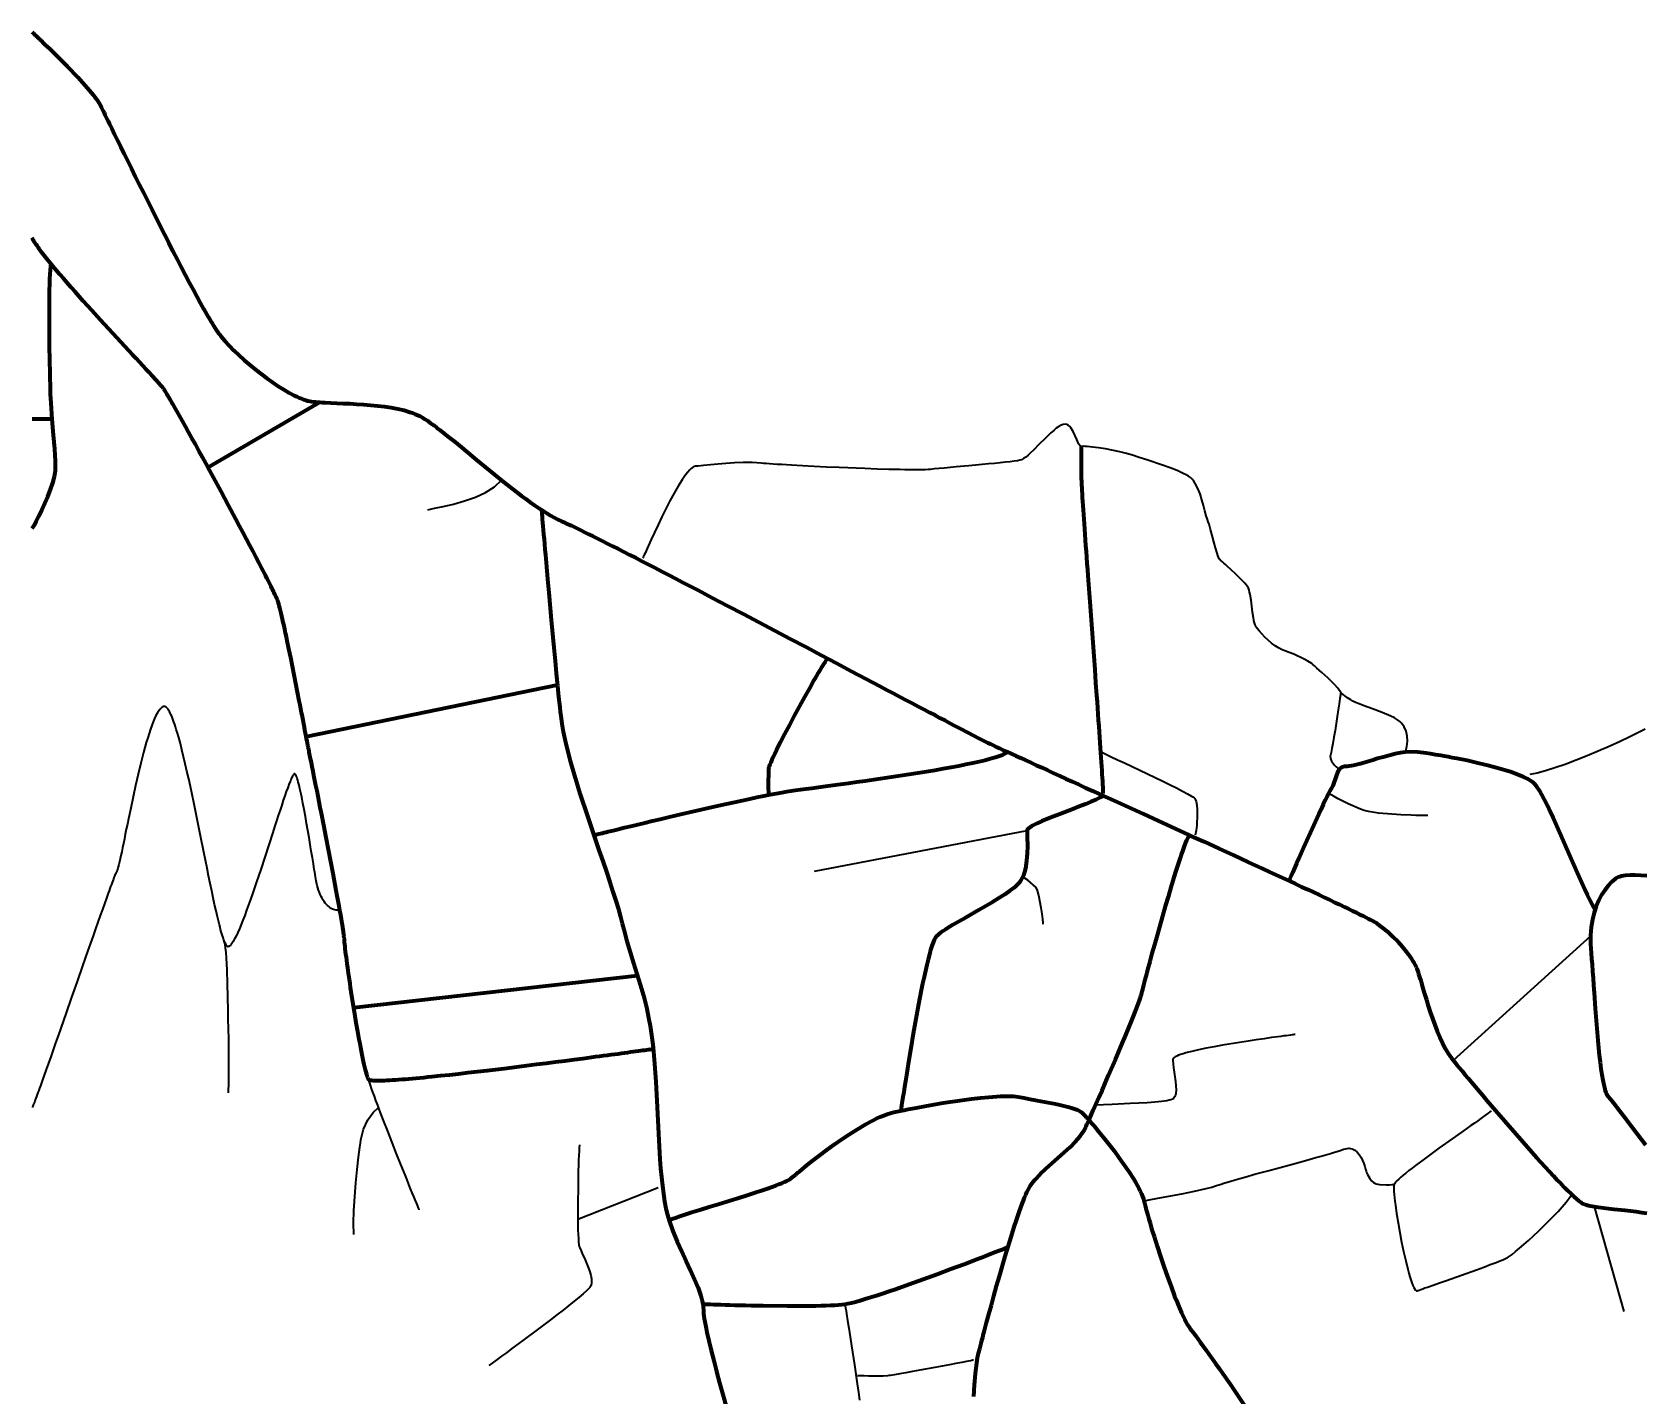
# Model space of a CAD drawing. Header units: inches. Extents: x -107 to 376, y -240 to 294.
# Drawn here: x -106.4 to -13.2, y 214.7 to 293.5 of the extents above; entities that cross this region are included whole.
import ezdxf

# ---------------------------------------------------------------- set-up
doc = ezdxf.new("R2010")
doc.units = ezdxf.units.IN
doc.header["$MEASUREMENT"] = 0
for name, color, linetype in [('Routes 2', 7, 'Continuous'), ('Routes 3', 7, 'Continuous'), ('Routes 4', 7, 'Continuous')]:
    doc.layers.add(name, color=color, linetype=linetype)

msp = doc.modelspace()

# ---------------------------------------------------------------- linework, layer by layer
at = {"layer": 'Routes 2', "color": 7, "lineweight": 106, "true_color": 0xffffff}
msp.add_lwpolyline([(-76.984, 265.898), (-76.982, 265.882), (-76.978, 265.835), (-76.972, 265.757), (-76.962, 265.65), (-76.951, 265.516), (-76.937, 265.355), (-76.921, 265.17), (-76.903, 264.961), (-76.883, 264.731), (-76.861, 264.479), (-76.838, 264.208), (-76.812, 263.92), (-76.786, 263.614), (-76.758, 263.293), (-76.697, 262.611), (-76.633, 261.883), (-76.565, 261.121), (-76.421, 259.537), (-76.273, 257.944), (-76.2, 257.172), (-76.128, 256.43), (-76.058, 255.729), (-75.992, 255.08), (-75.961, 254.779), (-75.93, 254.494), (-75.901, 254.228), (-75.873, 253.982), (-75.816, 253.534), (-75.733, 253.057), (-75.623, 252.538), (-75.489, 251.984), (-75.333, 251.398), (-75.158, 250.787), (-74.968, 250.155), (-74.765, 249.508), (-74.332, 248.187), (-73.885, 246.864), (-73.662, 246.216), (-73.445, 245.582), (-73.236, 244.968), (-73.038, 244.379), (-72.854, 243.821), (-72.687, 243.297), (-72.539, 242.815), (-72.415, 242.378), (-72.316, 241.991), (-72.228, 241.636), (-72.044, 240.96), (-71.853, 240.318), (-71.658, 239.697), (-71.274, 238.464), (-71.092, 237.825), (-70.923, 237.156), (-70.77, 236.441), (-70.7, 236.062), (-70.637, 235.667), (-70.579, 235.255), (-70.528, 234.821), (-70.483, 234.359), (-70.443, 233.871), (-70.407, 233.36), (-70.376, 232.83), (-70.319, 231.729), (-70.208, 229.463), (-70.139, 228.358), (-70.098, 227.826), (-70.051, 227.311), (-69.999, 226.819), (-69.938, 226.351), (-69.87, 225.914), (-69.793, 225.509), (-69.705, 225.14), (-69.606, 224.812), (-69.384, 224.2), (-69.138, 223.603), (-68.88, 223.023), (-68.621, 222.463), (-68.37, 221.925), (-68.139, 221.41), (-67.937, 220.92), (-67.776, 220.457), (-67.714, 220.237), (-67.666, 220.024), (-67.633, 219.819), (-67.617, 219.622), (-67.61, 219.416), (-67.596, 219.284), (-67.575, 219.132), (-67.546, 218.96), (-67.511, 218.77), (-67.469, 218.563), (-67.421, 218.339), (-67.308, 217.848), (-67.175, 217.303), (-67.025, 216.714), (-66.86, 216.089), (-66.685, 215.437), (-66.501, 214.764), (-66.121, 213.395)], dxfattribs=at)
at = {"layer": 'Routes 3', "color": 7, "lineweight": 70, "true_color": 0xffffff}
for points in [[(-106.421, 293.511), (-106.414, 293.504), (-106.392, 293.483), (-106.356, 293.45), (-106.307, 293.404), (-106.246, 293.347), (-106.174, 293.278), (-106.091, 293.199), (-105.998, 293.111), (-105.895, 293.013), (-105.785, 292.907), (-105.667, 292.793), (-105.542, 292.673), (-105.411, 292.545), (-105.275, 292.412), (-104.99, 292.131), (-104.693, 291.835), (-104.391, 291.528), (-103.793, 290.905), (-103.511, 290.598), (-103.248, 290.303), (-103.125, 290.16), (-103.01, 290.023), (-102.902, 289.89), (-102.803, 289.764), (-102.714, 289.643), (-102.634, 289.531), (-102.566, 289.426), (-102.509, 289.329), (-102.461, 289.237), (-102.433, 289.179), (-102.399, 289.111), (-102.361, 289.034), (-102.318, 288.946), (-102.271, 288.85), (-102.219, 288.744), (-102.163, 288.63), (-102.103, 288.507), (-102.039, 288.376), (-101.971, 288.237), (-101.899, 288.091), (-101.824, 287.937), (-101.745, 287.777), (-101.663, 287.609), (-101.489, 287.255), (-101.303, 286.877), (-101.107, 286.478), (-100.901, 286.06), (-100.686, 285.625), (-100.463, 285.176), (-100.234, 284.715), (-99.999, 284.243), (-99.517, 283.28), (-99.025, 282.303), (-98.531, 281.333), (-98.287, 280.855), (-98.045, 280.386), (-97.806, 279.927), (-97.573, 279.481), (-97.345, 279.05), (-97.124, 278.637), (-96.911, 278.242), (-96.707, 277.87), (-96.513, 277.522), (-96.42, 277.358), (-96.33, 277.201), (-96.243, 277.05), (-96.159, 276.908), (-96.079, 276.772), (-96.002, 276.645), (-95.928, 276.527), (-95.858, 276.417), (-95.792, 276.315), (-95.73, 276.223), (-95.671, 276.141), (-95.617, 276.068), (-95.513, 275.936), (-95.286, 275.668), (-95.034, 275.394), (-94.762, 275.116), (-94.471, 274.837), (-94.166, 274.559), (-93.85, 274.285), (-93.525, 274.017), (-93.194, 273.758), (-92.862, 273.509), (-92.53, 273.274), (-92.202, 273.055), (-91.882, 272.854), (-91.572, 272.673), (-91.275, 272.515), (-91.132, 272.446), (-90.994, 272.383), (-90.861, 272.328), (-90.733, 272.279), (-90.611, 272.238), (-90.495, 272.205), (-90.385, 272.181), (-90.282, 272.164), (-90.173, 272.151), (-90.054, 272.139), (-89.926, 272.128), (-89.789, 272.118), (-89.645, 272.109), (-89.493, 272.101), (-89.168, 272.086), (-88.819, 272.072), (-88.451, 272.056), (-88.067, 272.039), (-87.671, 272.018), (-87.268, 271.992), (-86.862, 271.959), (-86.457, 271.919), (-86.057, 271.87), (-85.667, 271.81), (-85.29, 271.739), (-84.93, 271.654), (-84.592, 271.555), (-84.433, 271.499), (-84.28, 271.439), (-84.136, 271.375), (-83.999, 271.307), (-83.865, 271.231), (-83.72, 271.14), (-83.563, 271.036), (-83.395, 270.919), (-83.217, 270.79), (-83.029, 270.649), (-82.832, 270.497), (-82.626, 270.336), (-82.412, 270.166), (-82.191, 269.988), (-81.963, 269.803), (-81.729, 269.611), (-81.245, 269.212), (-80.743, 268.797), (-80.229, 268.372), (-79.182, 267.524), (-78.66, 267.112), (-78.144, 266.718), (-77.89, 266.53), (-77.639, 266.348), (-77.393, 266.174), (-77.151, 266.009), (-76.915, 265.853), (-76.685, 265.707), (-76.461, 265.573), (-76.245, 265.45), (-76.036, 265.339), (-75.835, 265.243), (-75.643, 265.16), (-75.534, 265.112), (-75.405, 265.055), (-75.257, 264.987), (-75.092, 264.909), (-74.908, 264.821), (-74.708, 264.724), (-74.491, 264.617), (-74.258, 264.502), (-74.01, 264.378), (-73.747, 264.247), (-73.47, 264.107), (-73.179, 263.959), (-72.875, 263.805), (-72.558, 263.643), (-72.229, 263.475), (-71.889, 263.3), (-71.537, 263.119), (-71.176, 262.932), (-70.804, 262.74), (-70.423, 262.543), (-70.034, 262.341), (-69.636, 262.134), (-69.231, 261.923), (-68.818, 261.708), (-67.974, 261.267), (-67.109, 260.814), (-66.226, 260.351), (-65.331, 259.88), (-64.427, 259.405), (-62.612, 258.448), (-61.71, 257.972), (-60.818, 257.5), (-59.939, 257.036), (-59.078, 256.581), (-58.241, 256.137), (-57.832, 255.921), (-57.43, 255.708), (-57.036, 255.5), (-56.651, 255.296), (-56.275, 255.097), (-55.908, 254.903), (-55.552, 254.714), (-55.206, 254.532), (-54.871, 254.355), (-54.548, 254.184), (-54.237, 254.02), (-53.94, 253.863), (-53.656, 253.713), (-53.385, 253.57), (-53.13, 253.435), (-52.889, 253.309), (-52.664, 253.191), (-52.456, 253.081), (-52.264, 252.981), (-52.089, 252.889), (-51.932, 252.808), (-51.794, 252.736), (-51.675, 252.675), (-51.575, 252.624), (-51.495, 252.584), (-51.41, 252.542), (-51.304, 252.491), (-51.18, 252.432), (-51.037, 252.364), (-50.876, 252.288), (-50.697, 252.205), (-50.501, 252.114), (-50.289, 252.015), (-50.061, 251.91), (-49.818, 251.798), (-49.56, 251.679), (-49.288, 251.554), (-49.003, 251.423), (-48.704, 251.286), (-48.394, 251.143), (-48.071, 250.996), (-47.737, 250.843), (-47.392, 250.685), (-47.038, 250.523), (-46.673, 250.357), (-46.3, 250.186), (-45.919, 250.012), (-45.529, 249.834), (-45.133, 249.653), (-44.729, 249.469), (-43.905, 249.093), (-43.06, 248.708), (-42.201, 248.316), (-41.33, 247.918), (-39.576, 247.116), (-38.701, 246.716), (-37.833, 246.318), (-36.978, 245.926), (-36.139, 245.54), (-35.322, 245.164), (-34.922, 244.98), (-34.53, 244.798), (-34.145, 244.62), (-33.769, 244.446), (-33.401, 244.275), (-33.043, 244.109), (-32.694, 243.946), (-32.356, 243.788), (-32.029, 243.635), (-31.713, 243.487), (-31.41, 243.344), (-31.119, 243.207), (-30.842, 243.075), (-30.579, 242.95), (-30.33, 242.831), (-30.096, 242.718), (-29.877, 242.612), (-29.675, 242.513), (-29.49, 242.422), (-29.322, 242.337), (-29.172, 242.261), (-29.04, 242.193), (-28.927, 242.133), (-28.834, 242.082), (-28.761, 242.039), (-28.709, 242.006), (-28.381, 241.762), (-28.066, 241.499), (-27.766, 241.222), (-27.486, 240.936), (-27.227, 240.647), (-26.994, 240.36), (-26.887, 240.219), (-26.788, 240.081), (-26.697, 239.947), (-26.615, 239.816), (-26.54, 239.69), (-26.475, 239.569), (-26.446, 239.51), (-26.416, 239.442), (-26.384, 239.362), (-26.351, 239.272), (-26.316, 239.172), (-26.28, 239.062), (-26.243, 238.944), (-26.204, 238.817), (-26.163, 238.683), (-26.121, 238.541), (-26.031, 238.239), (-25.935, 237.916), (-25.833, 237.575), (-25.723, 237.221), (-25.606, 236.859), (-25.481, 236.493), (-25.349, 236.128), (-25.209, 235.769), (-25.061, 235.419), (-24.905, 235.083), (-24.74, 234.766), (-24.567, 234.472), (-24.477, 234.335), (-24.384, 234.206), (-24.29, 234.085), (-24.187, 233.961), (-24.066, 233.815), (-23.928, 233.649), (-23.773, 233.464), (-23.604, 233.262), (-23.42, 233.043), (-23.224, 232.809), (-23.015, 232.562), (-22.796, 232.303), (-22.568, 232.033), (-22.331, 231.754), (-22.086, 231.467), (-21.835, 231.174), (-21.318, 230.572), (-20.257, 229.353), (-19.729, 228.756), (-19.47, 228.466), (-19.215, 228.184), (-18.966, 227.91), (-18.724, 227.646), (-18.49, 227.394), (-18.264, 227.154), (-18.048, 226.929), (-17.844, 226.719), (-17.651, 226.526), (-17.472, 226.352), (-17.308, 226.198), (-17.158, 226.064), (-17.025, 225.954), (-16.966, 225.907), (-16.91, 225.867), (-16.86, 225.833), (-16.814, 225.805), (-16.736, 225.77), (-16.656, 225.742), (-16.568, 225.716), (-16.471, 225.691), (-16.366, 225.667), (-16.135, 225.623), (-15.879, 225.582), (-15.601, 225.544), (-15.305, 225.508), (-14.996, 225.473), (-14.354, 225.403), (-13.705, 225.326), (-13.388, 225.283), (-13.081, 225.236)], [(-70.517, 234.718), (-70.524, 234.718), (-70.543, 234.715), (-70.575, 234.71), (-70.62, 234.704), (-70.676, 234.696), (-70.745, 234.687), (-70.824, 234.676), (-70.915, 234.664), (-71.017, 234.65), (-71.129, 234.634), (-71.251, 234.618), (-71.383, 234.599), (-71.525, 234.58), (-71.676, 234.56), (-71.836, 234.538), (-72.004, 234.515), (-72.181, 234.491), (-72.366, 234.466), (-72.559, 234.44), (-72.759, 234.413), (-72.966, 234.386), (-73.18, 234.357), (-73.401, 234.328), (-73.627, 234.297), (-73.86, 234.267), (-74.098, 234.235), (-74.59, 234.17), (-75.1, 234.104), (-75.627, 234.035), (-76.167, 233.965), (-76.718, 233.895), (-77.279, 233.824), (-77.845, 233.753), (-78.987, 233.611), (-80.125, 233.474), (-80.687, 233.408), (-81.239, 233.345), (-81.781, 233.283), (-82.31, 233.225), (-82.823, 233.17), (-83.317, 233.119), (-83.557, 233.094), (-83.791, 233.071), (-84.019, 233.049), (-84.242, 233.029), (-84.458, 233.009), (-84.667, 232.991), (-84.869, 232.974), (-85.064, 232.958), (-85.251, 232.944), (-85.43, 232.931), (-85.601, 232.92), (-85.763, 232.91), (-85.917, 232.902), (-86.061, 232.895), (-86.196, 232.89), (-86.321, 232.887), (-86.436, 232.886), (-86.54, 232.886), (-86.634, 232.889), (-86.717, 232.893), (-86.788, 232.899), (-86.848, 232.908), (-86.896, 232.918), (-86.932, 232.931), (-86.955, 232.945), (-86.968, 232.963), (-86.995, 233.012), (-87.023, 233.08), (-87.053, 233.166), (-87.086, 233.269), (-87.119, 233.389), (-87.154, 233.523), (-87.191, 233.672), (-87.229, 233.834), (-87.267, 234.008), (-87.307, 234.195), (-87.348, 234.392), (-87.389, 234.598), (-87.431, 234.814), (-87.474, 235.038), (-87.517, 235.27), (-87.56, 235.507), (-87.603, 235.75), (-87.69, 236.248), (-87.776, 236.758), (-87.94, 237.781), (-88.017, 238.281), (-88.053, 238.525), (-88.089, 238.763), (-88.122, 238.996), (-88.155, 239.221), (-88.185, 239.439), (-88.214, 239.647), (-88.241, 239.846), (-88.265, 240.034), (-88.288, 240.211), (-88.308, 240.375), (-88.325, 240.526), (-88.341, 240.663), (-88.353, 240.785), (-88.363, 240.891), (-88.369, 240.98), (-88.375, 241.061), (-88.379, 241.11), (-88.385, 241.164), (-88.393, 241.225), (-88.401, 241.291), (-88.411, 241.363), (-88.422, 241.44), (-88.434, 241.522), (-88.447, 241.61), (-88.477, 241.8), (-88.511, 242.009), (-88.549, 242.236), (-88.591, 242.479), (-88.636, 242.737), (-88.685, 243.01), (-88.737, 243.295), (-88.791, 243.593), (-88.848, 243.901), (-88.907, 244.219), (-88.968, 244.545), (-89.031, 244.878), (-89.161, 245.562), (-89.296, 246.261), (-89.432, 246.966), (-89.569, 247.667), (-89.704, 248.356), (-89.77, 248.693), (-89.835, 249.023), (-89.899, 249.345), (-89.961, 249.658), (-90.021, 249.961), (-90.079, 250.253), (-90.135, 250.532), (-90.188, 250.798), (-90.238, 251.049), (-90.285, 251.284), (-90.329, 251.502), (-90.369, 251.702), (-90.405, 251.882), (-90.421, 251.964), (-90.437, 252.042), (-90.451, 252.113), (-90.464, 252.18), (-90.477, 252.24), (-90.487, 252.295), (-90.51, 252.406), (-90.534, 252.53), (-90.561, 252.669), (-90.591, 252.82), (-90.622, 252.983), (-90.656, 253.157), (-90.692, 253.342), (-90.729, 253.536), (-90.769, 253.739), (-90.809, 253.951), (-90.852, 254.17), (-90.896, 254.396), (-90.941, 254.628), (-90.987, 254.866), (-91.082, 255.353), (-91.18, 255.853), (-91.28, 256.359), (-91.381, 256.866), (-91.482, 257.367), (-91.583, 257.857), (-91.681, 258.329), (-91.729, 258.557), (-91.777, 258.779), (-91.823, 258.993), (-91.868, 259.199), (-91.912, 259.396), (-91.955, 259.584), (-91.996, 259.762), (-92.036, 259.928), (-92.074, 260.083), (-92.11, 260.225), (-92.145, 260.354), (-92.177, 260.469), (-92.207, 260.57), (-92.234, 260.655), (-92.261, 260.727), (-92.278, 260.769), (-92.3, 260.819), (-92.326, 260.877), (-92.356, 260.941), (-92.39, 261.014), (-92.428, 261.093), (-92.47, 261.178), (-92.515, 261.271), (-92.564, 261.369), (-92.616, 261.474), (-92.672, 261.585), (-92.731, 261.702), (-92.793, 261.824), (-92.859, 261.952), (-92.927, 262.085), (-92.998, 262.223), (-93.072, 262.366), (-93.148, 262.514), (-93.308, 262.822), (-93.478, 263.147), (-93.656, 263.487), (-93.842, 263.839), (-94.035, 264.204), (-94.234, 264.579), (-94.438, 264.963), (-94.646, 265.353), (-95.073, 266.15), (-95.507, 266.957), (-95.943, 267.763), (-96.159, 268.161), (-96.373, 268.554), (-96.584, 268.94), (-96.791, 269.318), (-96.994, 269.687), (-97.191, 270.044), (-97.382, 270.389), (-97.566, 270.719), (-97.741, 271.034), (-97.908, 271.331), (-97.988, 271.473), (-98.066, 271.609), (-98.141, 271.741), (-98.213, 271.867), (-98.282, 271.988), (-98.349, 272.103), (-98.412, 272.213), (-98.472, 272.316), (-98.53, 272.413), (-98.583, 272.504), (-98.634, 272.588), (-98.681, 272.665), (-98.724, 272.735), (-98.763, 272.798), (-98.799, 272.854), (-98.831, 272.902), (-98.859, 272.942), (-98.882, 272.974), (-98.925, 273.026), (-98.952, 273.058), (-98.984, 273.094), (-99.02, 273.135), (-99.061, 273.181), (-99.107, 273.231), (-99.156, 273.285), (-99.209, 273.343), (-99.267, 273.406), (-99.328, 273.472), (-99.393, 273.543), (-99.533, 273.694), (-99.687, 273.86), (-99.853, 274.039), (-100.031, 274.23), (-100.22, 274.433), (-100.419, 274.646), (-100.626, 274.868), (-100.841, 275.1), (-101.064, 275.339), (-101.292, 275.586), (-101.526, 275.838), (-101.764, 276.096), (-102.005, 276.357), (-102.494, 276.891), (-102.986, 277.431), (-103.473, 277.97), (-103.947, 278.502), (-104.177, 278.763), (-104.402, 279.019), (-104.62, 279.27), (-104.83, 279.514), (-105.031, 279.752), (-105.223, 279.981), (-105.405, 280.201), (-105.576, 280.412), (-105.734, 280.612), (-105.879, 280.8), (-106.01, 280.975), (-106.07, 281.058), (-106.126, 281.137), (-106.178, 281.213), (-106.226, 281.285), (-106.269, 281.354), (-106.309, 281.418), (-106.344, 281.478), (-106.374, 281.535), (-106.4, 281.587), (-106.421, 281.634)], [(-106.421, 264.818), (-106.32, 264.992), (-106.187, 265.237), (-106.032, 265.542), (-105.864, 265.891), (-105.524, 266.668), (-105.37, 267.069), (-105.239, 267.459), (-105.139, 267.824), (-105.081, 268.152), (-105.07, 268.432), (-105.079, 268.728), (-105.098, 269.057), (-105.125, 269.417), (-105.158, 269.806), (-105.194, 270.22), (-105.269, 271.115), (-105.333, 272.082), (-105.357, 272.586), (-105.366, 272.843), (-105.374, 273.129), (-105.382, 273.446), (-105.39, 273.79), (-105.405, 274.545), (-105.417, 275.361), (-105.425, 276.207), (-105.428, 277.051), (-105.426, 277.861), (-105.417, 278.604), (-105.409, 278.941), (-105.399, 279.249), (-105.387, 279.525), (-105.373, 279.764), (-105.356, 279.963), (-105.336, 280.117)], [(-89.773, 272.117), (-96.258, 268.342)], [(-106.421, 271.168), (-105.273, 271.168)], [(-44.509, 249.502), (-44.512, 249.607), (-44.518, 249.73), (-44.524, 249.872), (-44.533, 250.03), (-44.542, 250.206), (-44.553, 250.398), (-44.566, 250.605), (-44.58, 250.827), (-44.595, 251.064), (-44.611, 251.314), (-44.628, 251.578), (-44.647, 251.853), (-44.666, 252.141), (-44.686, 252.439), (-44.708, 252.749), (-44.73, 253.068), (-44.753, 253.396), (-44.777, 253.734), (-44.801, 254.079), (-44.826, 254.432), (-44.852, 254.791), (-44.878, 255.157), (-44.932, 255.904), (-44.988, 256.669), (-45.045, 257.445), (-45.16, 259.016), (-45.217, 259.799), (-45.274, 260.575), (-45.33, 261.338), (-45.384, 262.083), (-45.41, 262.447), (-45.436, 262.805), (-45.462, 263.156), (-45.487, 263.5), (-45.511, 263.835), (-45.534, 264.161), (-45.556, 264.478), (-45.578, 264.785), (-45.599, 265.082), (-45.619, 265.366), (-45.638, 265.639), (-45.655, 265.9), (-45.672, 266.147), (-45.687, 266.381), (-45.702, 266.6), (-45.715, 266.803), (-45.726, 266.992), (-45.737, 267.163), (-45.746, 267.318), (-45.753, 267.456), (-45.759, 267.575), (-45.763, 267.675), (-45.766, 267.756), (-45.766, 267.817), (-45.766, 267.951), (-45.766, 268.091), (-45.766, 268.382), (-45.766, 268.674), (-45.766, 268.815), (-45.766, 268.951), (-45.766, 269.078), (-45.766, 269.195), (-45.766, 269.3), (-45.766, 269.39), (-45.766, 269.464), (-45.766, 269.519), (-45.766, 269.554), (-45.766, 269.566)], [(-60.463, 257.313), (-60.523, 257.227), (-60.595, 257.116), (-60.678, 256.984), (-60.772, 256.831), (-60.875, 256.658), (-60.987, 256.469), (-61.106, 256.264), (-61.232, 256.044), (-61.501, 255.571), (-61.785, 255.061), (-62.371, 253.988), (-62.657, 253.451), (-62.93, 252.932), (-63.181, 252.444), (-63.403, 252.001), (-63.501, 251.8), (-63.589, 251.616), (-63.665, 251.449), (-63.73, 251.302), (-63.783, 251.176), (-63.821, 251.073), (-63.845, 250.995), (-63.853, 250.942), (-63.861, 250.606), (-63.875, 250.234), (-63.878, 249.856), (-63.853, 249.502)], [(-90.587, 252.8), (-76.063, 255.778)], [(-73.963, 247.094), (-73.956, 247.096), (-73.937, 247.101), (-73.906, 247.109), (-73.862, 247.119), (-73.807, 247.133), (-73.74, 247.149), (-73.662, 247.168), (-73.574, 247.19), (-73.476, 247.214), (-73.367, 247.24), (-73.249, 247.269), (-73.122, 247.3), (-72.842, 247.368), (-72.528, 247.444), (-72.185, 247.527), (-71.815, 247.616), (-71.421, 247.71), (-71.006, 247.81), (-70.572, 247.913), (-70.122, 248.02), (-69.66, 248.129), (-69.187, 248.239), (-67.253, 248.686), (-66.298, 248.9), (-65.834, 249.003), (-65.383, 249.101), (-64.947, 249.194), (-64.529, 249.282), (-64.131, 249.364), (-63.758, 249.438), (-63.411, 249.504), (-63.094, 249.562), (-62.809, 249.611), (-62.68, 249.631), (-62.559, 249.649), (-62.439, 249.666), (-62.309, 249.684), (-62.022, 249.724), (-61.702, 249.767), (-61.352, 249.815), (-60.973, 249.866), (-60.57, 249.921), (-60.143, 249.978), (-59.697, 250.039), (-59.234, 250.103), (-58.756, 250.17), (-58.266, 250.238), (-57.767, 250.31), (-55.734, 250.614), (-54.733, 250.774), (-54.246, 250.856), (-53.771, 250.938), (-53.311, 251.021), (-52.869, 251.104), (-52.448, 251.188), (-52.05, 251.271), (-51.677, 251.354), (-51.334, 251.436), (-51.021, 251.518), (-50.743, 251.599), (-50.617, 251.639), (-50.501, 251.679), (-50.394, 251.719), (-50.298, 251.758), (-50.213, 251.797), (-50.138, 251.835), (-50.074, 251.873), (-50.022, 251.911)], [(-16.085, 242.799), (-16.218, 243.032), (-16.362, 243.307), (-16.516, 243.618), (-16.679, 243.96), (-16.848, 244.33), (-17.024, 244.722), (-17.388, 245.554), (-18.134, 247.274), (-18.496, 248.086), (-18.67, 248.463), (-18.838, 248.814), (-18.999, 249.136), (-19.151, 249.422), (-19.293, 249.668), (-19.424, 249.869), (-19.543, 250.022), (-19.659, 250.132), (-19.808, 250.238), (-19.99, 250.344), (-20.201, 250.447), (-20.438, 250.549), (-20.975, 250.746), (-21.574, 250.932), (-22.21, 251.104), (-22.855, 251.262), (-23.483, 251.401), (-24.066, 251.52), (-24.333, 251.571), (-24.579, 251.617), (-24.8, 251.656), (-24.994, 251.689), (-25.308, 251.74), (-25.588, 251.788), (-25.846, 251.831), (-26.324, 251.894), (-26.802, 251.908), (-27.058, 251.891), (-27.337, 251.853), (-27.644, 251.793), (-27.987, 251.707), (-28.334, 251.609), (-28.65, 251.516), (-28.938, 251.428), (-29.2, 251.347), (-29.44, 251.274), (-29.661, 251.209), (-30.054, 251.112), (-30.404, 251.064), (-30.569, 251.058), (-30.707, 251.021), (-30.819, 250.948), (-30.908, 250.843), (-30.979, 250.714), (-31.037, 250.568), (-31.243, 249.94), (-31.312, 249.807), (-31.353, 249.745), (-31.41, 249.647), (-31.485, 249.507), (-31.574, 249.327), (-31.678, 249.112), (-31.793, 248.868), (-31.919, 248.598), (-32.052, 248.306), (-32.338, 247.676), (-32.929, 246.355), (-33.205, 245.734), (-33.333, 245.449), (-33.451, 245.187), (-33.557, 244.952), (-33.65, 244.749), (-33.728, 244.582), (-33.79, 244.456)], [(-44.509, 249.369), (-44.594, 249.316), (-44.694, 249.261), (-44.808, 249.203), (-44.935, 249.143), (-45.221, 249.017), (-45.545, 248.883), (-45.896, 248.744), (-46.266, 248.601), (-47.022, 248.312), (-47.391, 248.169), (-47.74, 248.029), (-48.062, 247.894), (-48.345, 247.766), (-48.47, 247.705), (-48.582, 247.646), (-48.68, 247.59), (-48.763, 247.537), (-48.829, 247.486), (-48.878, 247.439), (-48.908, 247.395), (-48.918, 247.355), (-48.917, 247.263), (-48.912, 247.144), (-48.907, 247.002), (-48.901, 246.838), (-48.897, 246.657), (-48.895, 246.462), (-48.905, 246.04), (-48.94, 245.6), (-49.012, 245.165), (-49.065, 244.958), (-49.131, 244.762), (-49.211, 244.58), (-49.306, 244.416), (-49.367, 244.337), (-49.445, 244.252), (-49.538, 244.163), (-49.647, 244.071), (-49.769, 243.974), (-49.903, 243.874), (-50.206, 243.666), (-50.545, 243.449), (-50.912, 243.225), (-51.694, 242.77), (-52.48, 242.322), (-52.852, 242.108), (-53.199, 241.904), (-53.511, 241.714), (-53.652, 241.625), (-53.78, 241.539), (-53.895, 241.459), (-53.996, 241.384), (-54.082, 241.314), (-54.151, 241.249), (-54.214, 241.167), (-54.279, 241.043), (-54.347, 240.881), (-54.417, 240.684), (-54.489, 240.454), (-54.563, 240.193), (-54.639, 239.904), (-54.716, 239.59), (-54.793, 239.254), (-54.872, 238.897), (-54.951, 238.522), (-55.03, 238.133), (-55.188, 237.319), (-55.343, 236.476), (-55.493, 235.624), (-55.636, 234.785), (-55.77, 233.978), (-55.832, 233.594), (-55.892, 233.225), (-55.947, 232.875), (-56, 232.546), (-56.048, 232.24), (-56.092, 231.961), (-56.131, 231.711), (-56.165, 231.491), (-56.195, 231.306), (-56.219, 231.158)], [(-51.985, 214.63), (-51.952, 215.316), (-51.9, 215.973), (-51.865, 216.286), (-51.823, 216.586), (-51.775, 216.872), (-51.719, 217.142), (-51.654, 217.397), (-51.616, 217.54), (-51.575, 217.698), (-51.53, 217.87), (-51.481, 218.055), (-51.428, 218.253), (-51.372, 218.463), (-51.252, 218.915), (-51.12, 219.404), (-50.979, 219.923), (-50.83, 220.467), (-50.674, 221.028), (-50.513, 221.6), (-50.18, 222.749), (-50.012, 223.314), (-49.844, 223.862), (-49.677, 224.389), (-49.514, 224.887), (-49.356, 225.349), (-49.279, 225.564), (-49.204, 225.769), (-49.13, 225.961), (-49.059, 226.14), (-48.99, 226.305), (-48.923, 226.456), (-48.859, 226.591), (-48.797, 226.71), (-48.739, 226.811), (-48.683, 226.895), (-48.569, 227.044), (-48.441, 227.194), (-48.152, 227.496), (-47.828, 227.802), (-47.482, 228.11), (-46.773, 228.736), (-46.433, 229.054), (-46.12, 229.375), (-45.977, 229.537), (-45.846, 229.699), (-45.727, 229.862), (-45.623, 230.026), (-45.534, 230.191), (-45.496, 230.274), (-45.453, 230.368), (-45.405, 230.475), (-45.352, 230.595), (-45.293, 230.726), (-45.23, 230.869), (-45.089, 231.184), (-44.933, 231.537), (-44.763, 231.92), (-44.583, 232.33), (-44.394, 232.761), (-44.2, 233.207), (-43.803, 234.126), (-43.413, 235.046), (-43.226, 235.492), (-43.048, 235.923), (-42.882, 236.333), (-42.729, 236.716), (-42.593, 237.068), (-42.476, 237.384), (-42.425, 237.527), (-42.38, 237.658), (-42.341, 237.777), (-42.308, 237.885), (-42.26, 238.066), (-42.233, 238.17), (-42.202, 238.292), (-42.166, 238.429), (-42.126, 238.583), (-42.082, 238.751), (-42.034, 238.932), (-41.982, 239.127), (-41.926, 239.333), (-41.806, 239.779), (-41.675, 240.261), (-41.534, 240.774), (-41.385, 241.309), (-41.231, 241.86), (-40.91, 242.981), (-40.747, 243.536), (-40.585, 244.079), (-40.426, 244.601), (-40.271, 245.096), (-40.122, 245.557), (-40.05, 245.772), (-39.981, 245.976), (-39.914, 246.168), (-39.849, 246.346), (-39.787, 246.511), (-39.729, 246.661), (-39.673, 246.795), (-39.621, 246.913), (-39.573, 247.013), (-39.528, 247.094)], [(-13.09, 244.74), (-13.436, 244.764), (-13.758, 244.775), (-14.054, 244.771), (-14.319, 244.751), (-14.548, 244.713), (-14.648, 244.687), (-14.738, 244.656), (-14.816, 244.62), (-14.883, 244.579), (-15.108, 244.386), (-15.322, 244.165), (-15.522, 243.916), (-15.707, 243.636), (-15.874, 243.327), (-16.02, 242.988), (-16.142, 242.617), (-16.237, 242.214), (-16.274, 242), (-16.304, 241.778), (-16.325, 241.547), (-16.339, 241.309), (-16.343, 241.062), (-16.339, 240.806), (-16.325, 240.541), (-16.303, 240.263), (-16.28, 239.951), (-16.255, 239.606), (-16.229, 239.232), (-16.201, 238.832), (-16.172, 238.411), (-16.142, 237.974), (-16.077, 237.066), (-16.005, 236.14), (-15.926, 235.23), (-15.884, 234.792), (-15.839, 234.37), (-15.792, 233.968), (-15.743, 233.591), (-15.691, 233.243), (-15.637, 232.927), (-15.58, 232.649), (-15.521, 232.412), (-15.491, 232.311), (-15.459, 232.221), (-15.427, 232.143), (-15.395, 232.079), (-15.326, 231.987), (-15.283, 231.937), (-15.232, 231.876), (-15.174, 231.805), (-15.109, 231.724), (-14.958, 231.534), (-14.784, 231.311), (-14.589, 231.06), (-14.376, 230.784), (-14.15, 230.488), (-13.912, 230.176), (-13.667, 229.853), (-13.166, 229.191)], [(-87.836, 237.127), (-71.433, 238.981)], [(-69.615, 224.837), (-69.438, 224.902), (-69.246, 224.97), (-69.04, 225.041), (-68.821, 225.114), (-68.59, 225.19), (-68.348, 225.268), (-67.838, 225.429), (-67.301, 225.596), (-66.748, 225.767), (-65.631, 226.112), (-65.089, 226.283), (-64.57, 226.451), (-64.323, 226.533), (-64.085, 226.613), (-63.859, 226.691), (-63.645, 226.768), (-63.445, 226.842), (-63.259, 226.913), (-63.09, 226.982), (-62.938, 227.048), (-62.805, 227.111), (-62.691, 227.17), (-62.599, 227.225), (-62.53, 227.277), (-62.464, 227.333), (-62.383, 227.402), (-62.288, 227.483), (-62.178, 227.574), (-62.056, 227.675), (-61.922, 227.786), (-61.776, 227.905), (-61.619, 228.031), (-61.452, 228.164), (-61.277, 228.302), (-60.901, 228.593), (-60.497, 228.897), (-60.071, 229.206), (-59.631, 229.515), (-59.18, 229.815), (-58.727, 230.101), (-58.276, 230.365), (-57.834, 230.601), (-57.618, 230.706), (-57.406, 230.802), (-57.2, 230.886), (-57, 230.96), (-56.807, 231.021), (-56.621, 231.069), (-56.432, 231.112), (-56.232, 231.155), (-56.019, 231.199), (-55.797, 231.245), (-55.324, 231.337), (-54.821, 231.43), (-54.297, 231.523), (-53.758, 231.612), (-52.668, 231.775), (-52.133, 231.845), (-51.615, 231.905), (-51.122, 231.953), (-50.888, 231.972), (-50.662, 231.987), (-50.447, 231.999), (-50.243, 232.006), (-50.051, 232.009), (-49.872, 232.008), (-49.707, 232.001), (-49.557, 231.99), (-49.423, 231.973), (-49.306, 231.951), (-49.082, 231.902), (-48.842, 231.853), (-48.332, 231.754), (-47.277, 231.551), (-47.025, 231.498), (-46.785, 231.443), (-46.559, 231.386), (-46.351, 231.328), (-46.165, 231.267), (-46.003, 231.204), (-45.869, 231.138), (-45.766, 231.069), (-45.716, 231.025), (-45.653, 230.964), (-45.577, 230.886), (-45.49, 230.793), (-45.392, 230.685), (-45.285, 230.565), (-45.169, 230.431), (-45.046, 230.286), (-44.915, 230.131), (-44.779, 229.966), (-44.492, 229.612), (-44.193, 229.233), (-43.888, 228.835), (-43.586, 228.427), (-43.294, 228.017), (-43.019, 227.612), (-42.768, 227.222), (-42.654, 227.034), (-42.549, 226.853), (-42.454, 226.679), (-42.369, 226.513), (-42.296, 226.357), (-42.236, 226.211), (-42.189, 226.076), (-42.157, 225.954), (-42.128, 225.827), (-42.092, 225.678), (-42.048, 225.509), (-41.997, 225.321), (-41.94, 225.116), (-41.877, 224.895), (-41.808, 224.66), (-41.734, 224.412), (-41.656, 224.153), (-41.572, 223.884), (-41.395, 223.323), (-41.205, 222.742), (-41.005, 222.151), (-40.8, 221.563), (-40.592, 220.991), (-40.385, 220.445), (-40.283, 220.187), (-40.183, 219.939), (-40.084, 219.704), (-39.987, 219.484), (-39.894, 219.279), (-39.803, 219.092), (-39.716, 218.924), (-39.633, 218.775), (-39.554, 218.649), (-39.48, 218.546), (-39.399, 218.441), (-39.3, 218.311), (-39.184, 218.157), (-39.053, 217.98), (-38.908, 217.782), (-38.75, 217.566), (-38.581, 217.332), (-38.401, 217.082), (-38.212, 216.818), (-38.016, 216.542), (-37.814, 216.255), (-37.606, 215.959), (-37.181, 215.346), (-36.751, 214.718), (-36.327, 214.088)], [(-67.661, 219.983), (-67.642, 219.982), (-67.587, 219.98), (-67.498, 219.977), (-67.376, 219.973), (-67.225, 219.968), (-67.046, 219.962), (-66.841, 219.956), (-66.612, 219.949), (-66.362, 219.942), (-66.092, 219.935), (-65.805, 219.927), (-65.502, 219.92), (-65.187, 219.913), (-64.859, 219.906), (-64.18, 219.893), (-62.78, 219.878), (-62.092, 219.877), (-61.434, 219.882), (-61.122, 219.887), (-60.824, 219.894), (-60.541, 219.903), (-60.277, 219.914), (-60.033, 219.928), (-59.811, 219.943), (-59.614, 219.962), (-59.443, 219.983), (-59.269, 220.013), (-59.061, 220.059), (-58.823, 220.119), (-58.557, 220.193), (-58.266, 220.279), (-57.951, 220.376), (-57.617, 220.483), (-57.264, 220.598), (-56.896, 220.722), (-56.515, 220.853), (-55.726, 221.13), (-54.104, 221.72), (-53.313, 222.015), (-52.931, 222.159), (-52.561, 222.299), (-52.207, 222.433), (-51.87, 222.562), (-51.553, 222.684), (-51.258, 222.797), (-50.989, 222.901), (-50.748, 222.995), (-50.537, 223.077), (-50.358, 223.147), (-50.215, 223.203), (-50.157, 223.225), (-50.109, 223.244), (-50.072, 223.259), (-50.044, 223.27), (-50.028, 223.276), (-50.022, 223.278)]]:
    msp.add_lwpolyline(points, dxfattribs=at)
at = {"layer": 'Routes 4', "color": 7, "lineweight": 35, "true_color": 0xffffff}
for points in [[(-30.78, 255.345), (-30.957, 255.588), (-31.143, 255.806), (-31.334, 256.002), (-31.524, 256.18), (-31.708, 256.341), (-31.881, 256.489), (-32.038, 256.626), (-32.173, 256.755), (-32.293, 256.881), (-32.372, 256.947), (-32.464, 257.014), (-32.685, 257.151), (-32.942, 257.288), (-33.497, 257.547), (-33.765, 257.66), (-34.008, 257.757), (-34.208, 257.832), (-34.387, 257.915), (-34.581, 258.039), (-34.781, 258.192), (-35.173, 258.548), (-35.348, 258.729), (-35.5, 258.898), (-35.621, 259.043), (-35.705, 259.168), (-35.739, 259.257), (-35.77, 259.369), (-35.8, 259.5), (-35.827, 259.648), (-35.877, 259.978), (-35.923, 260.331), (-35.971, 260.681), (-36.022, 261), (-36.05, 261.14), (-36.08, 261.261), (-36.113, 261.362), (-36.15, 261.437), (-36.193, 261.496), (-36.255, 261.569), (-36.332, 261.655), (-36.423, 261.75), (-36.635, 261.965), (-36.872, 262.197), (-37.115, 262.428), (-37.345, 262.641), (-37.449, 262.736), (-37.543, 262.82), (-37.623, 262.892), (-37.688, 262.948), (-37.736, 262.987), (-37.769, 263.018), (-37.804, 263.076), (-37.842, 263.161), (-37.882, 263.269), (-37.925, 263.396), (-38.016, 263.7), (-38.112, 264.045), (-38.209, 264.407), (-38.305, 264.759), (-38.397, 265.077), (-38.44, 265.215), (-38.481, 265.335), (-38.558, 265.559), (-38.634, 265.835), (-38.715, 266.148), (-38.806, 266.482), (-38.912, 266.818), (-39.038, 267.139), (-39.19, 267.429), (-39.277, 267.556), (-39.372, 267.668), (-39.476, 267.764), (-39.592, 267.844), (-39.727, 267.923), (-39.883, 268.004), (-40.055, 268.085), (-40.243, 268.167), (-40.653, 268.33), (-41.095, 268.491), (-42.001, 268.794), (-42.428, 268.93), (-42.813, 269.052), (-43.17, 269.159), (-43.561, 269.257), (-44.385, 269.421), (-44.779, 269.483), (-45.135, 269.53), (-45.293, 269.548), (-45.434, 269.561), (-45.556, 269.569), (-45.656, 269.572), (-45.733, 269.57), (-45.785, 269.566), (-45.831, 269.583), (-45.874, 269.626), (-45.917, 269.69), (-45.959, 269.772), (-46.046, 269.975), (-46.249, 270.438), (-46.377, 270.642), (-46.45, 270.724), (-46.531, 270.788), (-46.62, 270.831), (-46.717, 270.849), (-46.824, 270.838), (-46.945, 270.794), (-47.079, 270.719), (-47.224, 270.618), (-47.378, 270.494), (-47.539, 270.352), (-47.876, 270.031), (-48.218, 269.688), (-48.55, 269.356), (-48.708, 269.205), (-48.857, 269.07), (-48.995, 268.954), (-49.122, 268.862), (-49.234, 268.799), (-49.333, 268.766), (-49.468, 268.741), (-49.655, 268.713), (-49.887, 268.684), (-50.159, 268.653), (-50.464, 268.62), (-50.795, 268.586), (-51.149, 268.552), (-51.517, 268.517), (-52.273, 268.448), (-53.017, 268.381), (-53.37, 268.349), (-53.7, 268.318), (-54.003, 268.289), (-54.273, 268.263), (-54.506, 268.239), (-54.641, 268.23), (-54.804, 268.222), (-54.992, 268.218), (-55.206, 268.215), (-55.441, 268.214), (-55.698, 268.215), (-55.974, 268.219), (-56.267, 268.223), (-56.898, 268.238), (-57.578, 268.257), (-58.292, 268.282), (-59.77, 268.342), (-60.505, 268.375), (-61.219, 268.41), (-61.899, 268.446), (-62.529, 268.481), (-62.822, 268.498), (-63.097, 268.514), (-63.353, 268.53), (-63.589, 268.546), (-63.801, 268.561), (-63.989, 268.574), (-64.152, 268.587), (-64.287, 268.599), (-64.802, 268.628), (-65.319, 268.631), (-65.828, 268.614), (-66.321, 268.582), (-66.788, 268.541), (-67.221, 268.498), (-67.611, 268.459), (-67.949, 268.429), (-68.095, 268.419), (-68.17, 268.398), (-68.251, 268.353), (-68.339, 268.283), (-68.432, 268.192), (-68.53, 268.08), (-68.633, 267.95), (-68.741, 267.802), (-68.851, 267.639), (-69.081, 267.272), (-69.318, 266.861), (-69.558, 266.419), (-70.028, 265.494), (-70.249, 265.036), (-70.456, 264.598), (-70.643, 264.192), (-70.806, 263.832), (-70.877, 263.672), (-70.94, 263.529), (-70.996, 263.404), (-71.042, 263.298), (-71.079, 263.212), (-71.106, 263.149), (-71.123, 263.11), (-71.129, 263.097)], [(-83.55, 265.898), (-83.166, 265.987), (-82.66, 266.097), (-82.071, 266.236), (-81.44, 266.411), (-80.807, 266.629), (-80.213, 266.898), (-79.697, 267.225), (-79.299, 267.618)], [(-88.643, 242.773), (-88.713, 242.761), (-88.784, 242.756), (-88.855, 242.76), (-88.927, 242.773), (-88.999, 242.794), (-89.071, 242.823), (-89.143, 242.86), (-89.213, 242.905), (-89.283, 242.958), (-89.352, 243.019), (-89.419, 243.088), (-89.485, 243.164), (-89.548, 243.249), (-89.609, 243.34), (-89.667, 243.44), (-89.723, 243.547), (-89.775, 243.661), (-89.824, 243.782), (-89.869, 243.911), (-89.91, 244.047), (-89.947, 244.19), (-89.964, 244.265), (-89.982, 244.35), (-90.001, 244.448), (-90.022, 244.558), (-90.044, 244.68), (-90.067, 244.811), (-90.091, 244.953), (-90.117, 245.104), (-90.144, 245.263), (-90.172, 245.429), (-90.23, 245.783), (-90.291, 246.159), (-90.356, 246.552), (-90.423, 246.956), (-90.561, 247.775), (-90.632, 248.178), (-90.702, 248.57), (-90.773, 248.945), (-90.843, 249.297), (-90.877, 249.463), (-90.911, 249.621), (-90.945, 249.77), (-90.978, 249.91), (-91.011, 250.041), (-91.043, 250.161), (-91.074, 250.269), (-91.105, 250.366), (-91.134, 250.449), (-91.163, 250.52), (-91.191, 250.576), (-91.218, 250.617), (-91.243, 250.643), (-91.256, 250.65), (-91.27, 250.649), (-91.286, 250.639), (-91.304, 250.621), (-91.324, 250.595), (-91.346, 250.561), (-91.369, 250.52), (-91.395, 250.47), (-91.422, 250.414), (-91.45, 250.35), (-91.48, 250.28), (-91.512, 250.203), (-91.581, 250.03), (-91.655, 249.832), (-91.734, 249.612), (-91.819, 249.371), (-91.908, 249.111), (-92.001, 248.834), (-92.099, 248.541), (-92.2, 248.233), (-92.305, 247.913), (-92.412, 247.583), (-92.522, 247.243), (-92.749, 246.542), (-93.217, 245.104), (-93.454, 244.394), (-93.571, 244.047), (-93.687, 243.707), (-93.803, 243.376), (-93.916, 243.057), (-94.028, 242.749), (-94.137, 242.456), (-94.243, 242.179), (-94.346, 241.92), (-94.446, 241.679), (-94.542, 241.459), (-94.634, 241.262), (-94.722, 241.089), (-94.764, 241.012), (-94.804, 240.942), (-94.844, 240.879), (-94.882, 240.823), (-94.919, 240.774), (-94.954, 240.732), (-94.987, 240.699), (-95.02, 240.673), (-95.05, 240.655), (-95.079, 240.646), (-95.107, 240.645), (-95.132, 240.653), (-95.158, 240.671), (-95.184, 240.699), (-95.211, 240.738), (-95.239, 240.786), (-95.268, 240.845), (-95.298, 240.913), (-95.329, 240.99), (-95.36, 241.076), (-95.392, 241.171), (-95.426, 241.274), (-95.46, 241.386), (-95.494, 241.506), (-95.53, 241.633), (-95.566, 241.768), (-95.603, 241.91), (-95.64, 242.059), (-95.678, 242.215), (-95.717, 242.377), (-95.797, 242.72), (-95.878, 243.086), (-95.962, 243.472), (-96.048, 243.877), (-96.136, 244.298), (-96.226, 244.734), (-96.317, 245.183), (-96.409, 245.642), (-96.503, 246.109), (-96.694, 247.061), (-96.888, 248.021), (-97.083, 248.974), (-97.182, 249.443), (-97.28, 249.904), (-97.378, 250.355), (-97.476, 250.793), (-97.573, 251.218), (-97.67, 251.626), (-97.766, 252.016), (-97.861, 252.386), (-97.955, 252.733), (-98.048, 253.056), (-98.094, 253.208), (-98.139, 253.352), (-98.184, 253.49), (-98.229, 253.621), (-98.273, 253.743), (-98.317, 253.858), (-98.361, 253.965), (-98.404, 254.063), (-98.446, 254.153), (-98.488, 254.233), (-98.529, 254.305), (-98.57, 254.367), (-98.61, 254.42), (-98.65, 254.462), (-98.689, 254.494), (-98.728, 254.516), (-98.765, 254.528), (-98.803, 254.529), (-98.84, 254.522), (-98.878, 254.508), (-98.916, 254.487), (-98.954, 254.459), (-98.993, 254.424), (-99.032, 254.383), (-99.11, 254.282), (-99.188, 254.156), (-99.268, 254.007), (-99.347, 253.837), (-99.427, 253.646), (-99.508, 253.437), (-99.588, 253.211), (-99.668, 252.968), (-99.749, 252.711), (-99.828, 252.44), (-99.908, 252.158), (-99.987, 251.865), (-100.066, 251.563), (-100.144, 251.254), (-100.297, 250.616), (-100.446, 249.965), (-100.59, 249.31), (-100.728, 248.662), (-100.86, 248.033), (-100.923, 247.729), (-100.983, 247.433), (-101.042, 247.148), (-101.098, 246.874), (-101.152, 246.613), (-101.203, 246.367), (-101.252, 246.136), (-101.298, 245.922), (-101.341, 245.726), (-101.382, 245.551), (-101.419, 245.396), (-101.453, 245.264), (-101.483, 245.156), (-101.497, 245.111), (-101.51, 245.073), (-101.523, 245.041), (-101.534, 245.016), (-101.558, 244.973), (-101.574, 244.939), (-101.593, 244.896), (-101.615, 244.844), (-101.64, 244.783), (-101.668, 244.713), (-101.698, 244.635), (-101.731, 244.549), (-101.767, 244.455), (-101.805, 244.353), (-101.846, 244.244), (-101.889, 244.128), (-101.934, 244.005), (-101.982, 243.875), (-102.031, 243.738), (-102.137, 243.447), (-102.25, 243.131), (-102.37, 242.795), (-102.496, 242.438), (-102.629, 242.063), (-102.767, 241.672), (-102.909, 241.267), (-103.056, 240.849), (-103.206, 240.42), (-103.36, 239.982), (-103.515, 239.537), (-103.831, 238.631), (-104.149, 237.719), (-104.465, 236.814), (-104.621, 236.368), (-104.774, 235.929), (-104.924, 235.5), (-105.071, 235.081), (-105.213, 234.675), (-105.351, 234.283), (-105.484, 233.907), (-105.61, 233.549), (-105.73, 233.211), (-105.843, 232.894), (-105.949, 232.601), (-105.998, 232.463), (-106.046, 232.332), (-106.091, 232.208), (-106.134, 232.091), (-106.174, 231.981), (-106.213, 231.879), (-106.248, 231.784), (-106.281, 231.696), (-106.312, 231.617), (-106.339, 231.547), (-106.364, 231.484), (-106.386, 231.431), (-106.405, 231.387), (-106.421, 231.351)], [(-27.046, 251.911), (-26.962, 252.225), (-26.927, 252.531), (-26.942, 252.823), (-27.004, 253.096), (-27.113, 253.346), (-27.267, 253.567), (-27.361, 253.667), (-27.494, 253.766), (-27.673, 253.868), (-27.889, 253.972), (-28.398, 254.183), (-28.952, 254.391), (-29.484, 254.586), (-29.719, 254.677), (-29.923, 254.761), (-30.087, 254.839), (-30.206, 254.909), (-30.394, 255.034), (-30.54, 255.139), (-30.648, 255.224), (-30.721, 255.287), (-30.763, 255.327), (-30.779, 255.344), (-30.783, 255.324), (-30.79, 255.275), (-30.801, 255.2), (-30.833, 254.984), (-30.876, 254.692), (-30.928, 254.344), (-30.986, 253.958), (-31.113, 253.144), (-31.176, 252.752), (-31.236, 252.396), (-31.289, 252.094), (-31.335, 251.863), (-31.37, 251.723), (-31.39, 251.653), (-31.381, 251.515), (-31.323, 251.378), (-31.135, 251.136), (-31.043, 251.044), (-30.978, 250.979)], [(-13.178, 253.226), (-13.606, 253), (-14.108, 252.75), (-14.667, 252.486), (-15.27, 252.213), (-16.544, 251.671), (-17.81, 251.182), (-18.404, 250.975), (-18.95, 250.802), (-19.435, 250.672), (-19.844, 250.59)], [(-44.632, 251.911), (-44.368, 251.782), (-44.048, 251.629), (-43.682, 251.455), (-43.28, 251.265), (-42.406, 250.853), (-41.504, 250.424), (-41.067, 250.213), (-40.653, 250.01), (-40.271, 249.819), (-39.932, 249.643), (-39.644, 249.487), (-39.418, 249.355), (-39.332, 249.299), (-39.265, 249.251), (-39.218, 249.211), (-39.192, 249.179), (-39.143, 249.033), (-39.108, 248.824), (-39.088, 248.569), (-39.082, 248.281), (-39.111, 247.665), (-39.145, 247.367), (-39.192, 247.094)], [(-25.753, 248.238), (-25.785, 248.237), (-25.879, 248.236), (-26.025, 248.235), (-26.219, 248.235), (-26.451, 248.237), (-26.717, 248.241), (-27.318, 248.26), (-28.605, 248.362), (-29.18, 248.457), (-29.425, 248.519), (-29.633, 248.591), (-30.345, 248.907), (-30.659, 249.06), (-30.935, 249.201), (-31.164, 249.322), (-31.337, 249.418), (-31.448, 249.48), (-31.486, 249.502)], [(-61.207, 245.005), (-48.918, 247.355)], [(-47.978, 241.947), (-47.986, 242.026), (-48.009, 242.237), (-48.046, 242.539), (-48.095, 242.895), (-48.226, 243.609), (-48.304, 243.889), (-48.389, 244.064), (-48.866, 244.484), (-49.077, 244.628), (-49.142, 244.668), (-49.166, 244.683)], [(-95.074, 232.186), (-95.073, 232.215), (-95.071, 232.299), (-95.069, 232.432), (-95.065, 232.607), (-95.058, 233.061), (-95.052, 233.612), (-95.049, 234.816), (-95.057, 235.371), (-95.074, 235.832), (-95.083, 236.055), (-95.091, 236.325), (-95.104, 236.974), (-95.115, 237.722), (-95.131, 238.512), (-95.154, 239.288), (-95.19, 239.993), (-95.215, 240.301), (-95.244, 240.571), (-95.278, 240.794), (-95.319, 240.965)], [(-16.339, 241.249), (-24.276, 234.068)], [(-33.426, 235.564), (-33.437, 235.563), (-33.471, 235.559), (-33.526, 235.552), (-33.601, 235.542), (-33.695, 235.53), (-33.807, 235.516), (-33.935, 235.499), (-34.079, 235.481), (-34.238, 235.46), (-34.411, 235.437), (-34.791, 235.385), (-35.213, 235.326), (-35.667, 235.26), (-36.144, 235.189), (-36.635, 235.113), (-37.626, 234.949), (-38.109, 234.862), (-38.571, 234.773), (-39.003, 234.682), (-39.398, 234.591), (-39.578, 234.545), (-39.745, 234.499), (-39.899, 234.454), (-40.037, 234.409), (-40.159, 234.364), (-40.265, 234.319), (-40.352, 234.275), (-40.419, 234.232), (-40.466, 234.189), (-40.492, 234.147), (-40.494, 234.063), (-40.474, 233.865), (-40.442, 233.635), (-40.404, 233.383), (-40.331, 232.853), (-40.309, 232.597), (-40.304, 232.36), (-40.324, 232.152), (-40.344, 232.063), (-40.373, 231.985), (-40.411, 231.919), (-40.459, 231.867), (-40.518, 231.83), (-40.599, 231.798), (-40.705, 231.769), (-40.833, 231.742), (-40.983, 231.718), (-41.151, 231.696), (-41.336, 231.676), (-41.537, 231.657), (-41.751, 231.641), (-41.977, 231.625), (-42.458, 231.597), (-42.964, 231.573), (-43.996, 231.528), (-44.493, 231.505), (-44.958, 231.479)], [(-84.049, 225.425), (-84.057, 225.443), (-84.078, 225.495), (-84.112, 225.579), (-84.159, 225.693), (-84.217, 225.835), (-84.286, 226.003), (-84.365, 226.195), (-84.452, 226.41), (-84.547, 226.644), (-84.649, 226.897), (-84.758, 227.165), (-84.872, 227.448), (-85.113, 228.047), (-85.365, 228.678), (-85.876, 229.972), (-86.12, 230.603), (-86.348, 231.201), (-86.454, 231.483), (-86.553, 231.751), (-86.645, 232.003), (-86.728, 232.237), (-86.802, 232.451), (-86.866, 232.642), (-86.919, 232.81), (-86.96, 232.951)], [(-87.836, 224.014), (-87.859, 224.652), (-87.841, 225.389), (-87.723, 226.99), (-87.643, 227.767), (-87.561, 228.47), (-87.486, 229.056), (-87.455, 229.292), (-87.43, 229.482), (-87.274, 230.103), (-87.018, 230.633), (-86.711, 231.054), (-86.405, 231.351)], [(-22.085, 231.158), (-22.167, 231.093), (-22.271, 231.014), (-22.394, 230.922), (-22.536, 230.818), (-22.695, 230.704), (-22.868, 230.579), (-23.056, 230.446), (-23.256, 230.304), (-23.686, 230), (-24.146, 229.674), (-25.107, 228.99), (-25.583, 228.645), (-26.041, 228.31), (-26.467, 227.991), (-26.664, 227.84), (-26.849, 227.696), (-27.02, 227.559), (-27.175, 227.432), (-27.313, 227.314), (-27.433, 227.207), (-27.532, 227.111), (-27.609, 227.028), (-27.664, 226.959), (-27.693, 226.903), (-27.706, 226.841), (-27.712, 226.749), (-27.712, 226.63), (-27.705, 226.486), (-27.692, 226.319), (-27.674, 226.131), (-27.651, 225.925), (-27.623, 225.702), (-27.553, 225.215), (-27.468, 224.686), (-27.263, 223.569), (-27.148, 223.014), (-27.029, 222.484), (-26.908, 221.995), (-26.848, 221.771), (-26.788, 221.564), (-26.729, 221.375), (-26.671, 221.207), (-26.615, 221.062), (-26.561, 220.941), (-26.509, 220.848), (-26.46, 220.783), (-26.413, 220.749), (-26.37, 220.749), (-26.318, 220.769), (-26.245, 220.796), (-26.152, 220.83), (-26.042, 220.87), (-25.914, 220.915), (-25.772, 220.966), (-25.445, 221.081), (-25.074, 221.211), (-24.669, 221.353), (-23.801, 221.66), (-22.929, 221.971), (-22.519, 222.121), (-22.141, 222.261), (-21.806, 222.388), (-21.657, 222.446), (-21.524, 222.499), (-21.407, 222.548), (-21.307, 222.591), (-21.227, 222.628), (-21.167, 222.659), (-21.111, 222.693), (-21.045, 222.737), (-20.882, 222.858), (-20.683, 223.016), (-20.454, 223.207), (-20.201, 223.426), (-19.929, 223.667), (-19.644, 223.928), (-19.352, 224.202), (-18.768, 224.771), (-18.488, 225.058), (-18.223, 225.338), (-17.979, 225.609), (-17.762, 225.865), (-17.577, 226.101), (-17.43, 226.312)], [(-74.789, 229.188), (-74.801, 229.022), (-74.813, 228.816), (-74.825, 228.575), (-74.837, 228.303), (-74.847, 228.005), (-74.857, 227.685), (-74.874, 226.998), (-74.891, 225.557), (-74.888, 224.876), (-74.883, 224.56), (-74.876, 224.268), (-74.866, 224.002), (-74.853, 223.769), (-74.838, 223.572), (-74.819, 223.416), (-74.797, 223.305), (-74.771, 223.229), (-74.7, 223.058), (-74.609, 222.857), (-74.507, 222.633), (-74.3, 222.147), (-74.21, 221.9), (-74.139, 221.661), (-74.096, 221.437), (-74.087, 221.236), (-74.12, 221.064), (-74.158, 220.99), (-74.194, 220.943), (-74.246, 220.886), (-74.311, 220.82), (-74.389, 220.746), (-74.582, 220.573), (-74.819, 220.372), (-75.094, 220.146), (-75.402, 219.899), (-75.736, 219.636), (-76.092, 219.36), (-76.463, 219.075), (-77.228, 218.496), (-77.986, 217.929), (-78.347, 217.661), (-78.69, 217.408), (-79.007, 217.173), (-79.295, 216.962), (-79.545, 216.779), (-79.754, 216.626), (-79.841, 216.562), (-79.915, 216.508), (-79.975, 216.463), (-80.022, 216.429)], [(-42.157, 225.954), (-41.462, 226.082), (-40.722, 226.216), (-39.969, 226.359), (-39.236, 226.509), (-38.554, 226.667), (-38.242, 226.75), (-37.956, 226.834), (-37.695, 226.922), (-37.539, 226.973), (-37.349, 227.031), (-37.13, 227.097), (-36.884, 227.168), (-36.613, 227.245), (-36.321, 227.327), (-35.685, 227.503), (-34.999, 227.69), (-33.57, 228.078), (-32.875, 228.269), (-32.223, 228.449), (-31.921, 228.534), (-31.639, 228.615), (-31.379, 228.69), (-31.146, 228.76), (-30.94, 228.824), (-30.766, 228.88), (-30.627, 228.929), (-30.515, 228.967), (-30.31, 228.994), (-30.129, 228.964), (-29.97, 228.885), (-29.832, 228.769), (-29.713, 228.623), (-29.611, 228.458), (-29.456, 228.106), (-29.398, 227.938), (-29.352, 227.788), (-29.317, 227.666), (-29.289, 227.58), (-29.244, 227.477), (-29.109, 227.233), (-29.012, 227.112), (-28.888, 227.007), (-28.735, 226.931), (-28.55, 226.892), (-28.154, 226.874), (-27.975, 226.88), (-27.828, 226.89), (-27.729, 226.899), (-27.693, 226.903)], [(-74.888, 224.896), (-70.232, 226.718)], [(-14.405, 219.558), (-16.107, 225.618)], [(-59.443, 219.983), (-59.425, 219.875), (-59.403, 219.745), (-59.379, 219.594), (-59.352, 219.424), (-59.29, 219.033), (-59.221, 218.584), (-59.145, 218.089), (-59.065, 217.563), (-58.899, 216.461), (-58.739, 215.38), (-58.666, 214.878), (-58.6, 214.419)], [(-52.005, 216.747), (-52.017, 216.744), (-52.053, 216.737), (-52.112, 216.726), (-52.192, 216.71), (-52.408, 216.668), (-52.69, 216.613), (-53.027, 216.548), (-53.406, 216.476), (-53.817, 216.397), (-54.247, 216.316), (-55.117, 216.153), (-55.535, 216.077), (-55.924, 216.007), (-56.275, 215.946), (-56.574, 215.897), (-56.811, 215.861), (-56.902, 215.849), (-56.974, 215.841), (-57.234, 215.824), (-57.518, 215.816), (-58.083, 215.819), (-58.33, 215.826), (-58.528, 215.833), (-58.66, 215.839), (-58.696, 215.84), (-58.708, 215.841)]]:
    msp.add_lwpolyline(points, dxfattribs=at)

doc.saveas('drawing.dxf')
